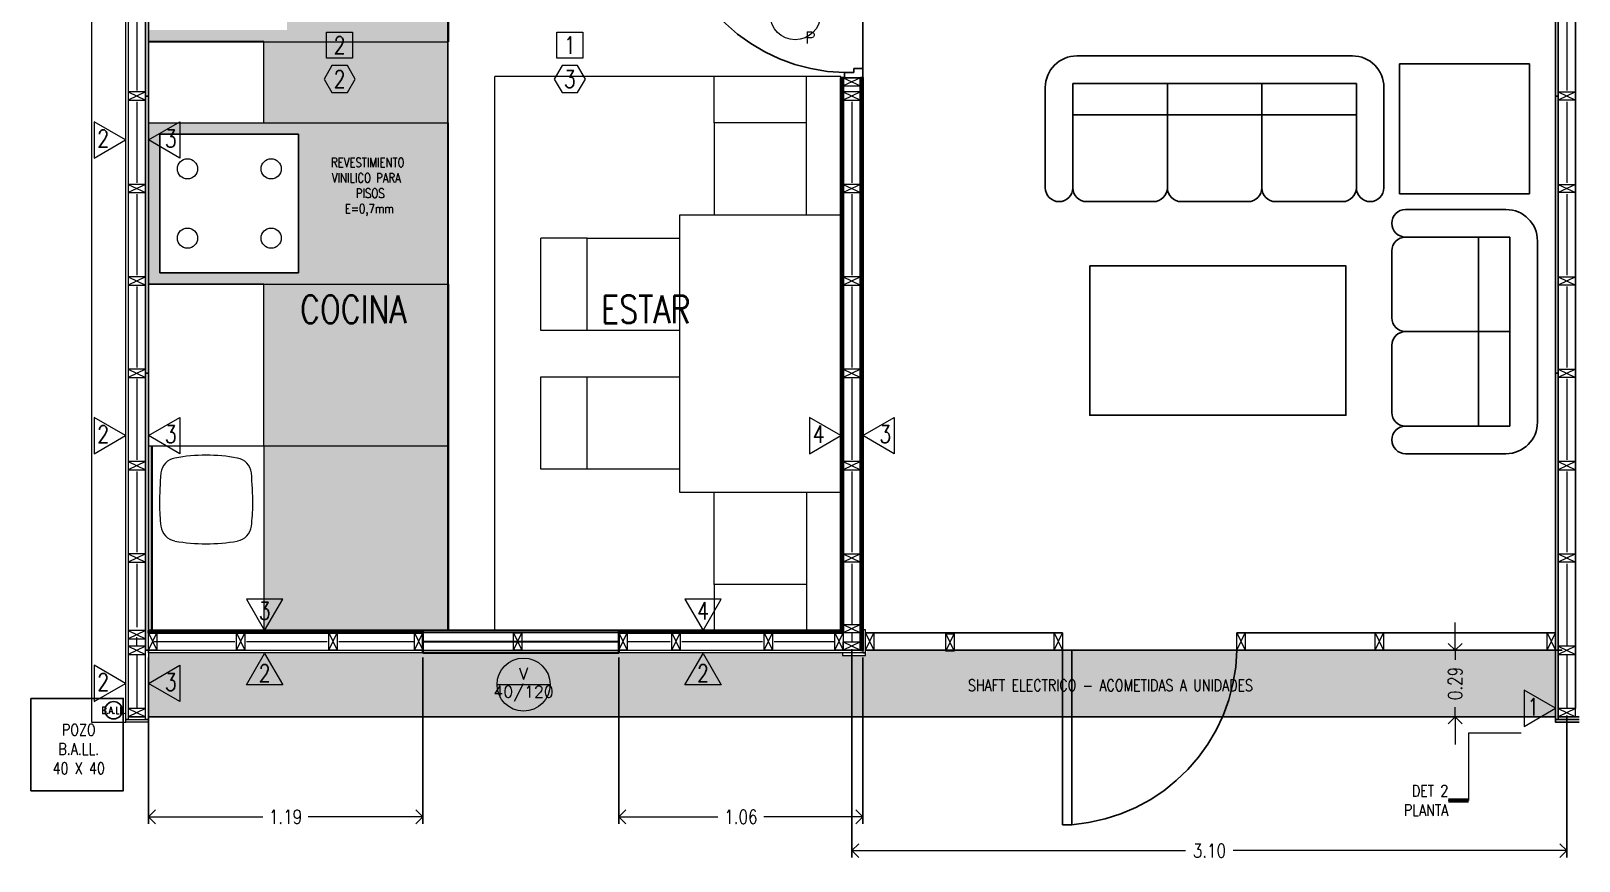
# Model space of a CAD drawing. Header units: inches. Extents: x 11 to 31.6, y 7.4 to 16.5.
# Drawn here: x 11 to 17.71, y 7.88 to 11.47 of the extents above; entities that cross this region are included whole.
import ezdxf
from ezdxf.enums import TextEntityAlignment as Align

# ---------------------------------------------------------------- set-up
doc = ezdxf.new("R2010")
doc.units = ezdxf.units.IN
doc.header["$MEASUREMENT"] = 0
doc.linetypes.add('CENTER', pattern=[2, 1.25, -0.25, 0.25, -0.25])
doc.layers.get('DEFPOINTS').update_dxf_attribs({"color": 210})
doc.layers.add('_AUX', color=210, linetype='Continuous', lineweight=18, plot=False)
for name, color, linetype, lineweight in [('A-ANNO-DIMS', 3, 'Continuous', 18), ('A-ANNO-SYMB', 3, 'Continuous', 18), ('A-ANNO-TEXT', 3, 'Continuous', 18), ('A-DETL-MBND', 3, 'Continuous', 18), ('A-DETL-MCUT', 4, 'Continuous', 25), ('A-DOOR-FULL', 4, 'Continuous', 25), ('A-DOOR-SYMB', 3, 'Continuous', 18), ('A-ELEV-IDEN', 3, 'Continuous', 18), ('A-ELEV-MBE1', 7, 'Continuous', 35), ('A-ELEV-MBE2', 4, 'Continuous', 25), ('A-FLOR-PATT', 8, 'Continuous', 18), ('A-FURN', 8, 'Continuous', 18), ('A-SECT-MCUT', 7, 'Continuous', 35), ('A-WALL-PATT', 8, 'Continuous', 18), ('A-WALL-STUD', 3, 'Continuous', 18)]:
    doc.layers.add(name, color=color, linetype=linetype, lineweight=lineweight)
doc.styles.add('E-ROMANS', font='romans.shx', dxfattribs={"width": 0.8})
doc.dimstyles.new('E-0050_ARW_12', dxfattribs={"dimscale": 0.001, "dimtxt": 60, "dimasz": 60, "dimexe": 30, "dimexo": 20, "dimgap": 30, "dimtad": 0, "dimzin": 0, "dimdsep": 46, "dimtxsty": 'E-ROMANS', "dimblk": 'OPEN90', "dimcen": 30, "dimclrd": 256, "dimclre": 256, "dimclrt": 256, "dimadec": 0, "dimazin": 0, "dimtfac": 1, "dimtmove": 1, "dimatfit": 3, "dimldrblk": 'OPEN90', "dimfxl": 1, "dimtfill": 1, "dimtolj": 1, "dimtzin": 0, "dimlwd": -1, "dimarcsym": 0})

# ---------------------------------------------------------------- blocks, each defined once
blk = doc.blocks.new('_Open90')
at = {"color": 0, "linetype": 'ByBlock', "lineweight": -2}
for p, q in [((0, 0), (-1, 0)), ((-0.5, 0.5), (0, 0)), ((0, 0), (-0.5, -0.5))]:
    blk.add_line(p, q, dxfattribs=at)
blk = doc.blocks.new('*D16')
at = {"layer": 'A-ANNO-DIMS', "transparency": 16777216}
for p, q in [((17.1713, 8.8503), (17.1713, 8.9103)), ((17.1713, 8.7903), (17.1713, 8.7483)), ((17.1713, 8.5023), (17.1713, 8.5443)), ((17.1713, 8.4423), (17.1713, 8.3823))]:
    blk.add_line(p, q, dxfattribs=at)
at = {"layer": 'A-ANNO-DIMS', "lineweight": -2, "transparency": 16777216}
for p, q in [((17.6351, 8.7903), (17.1413, 8.7903)), ((17.5976, 8.5023), (17.1413, 8.5023))]:
    blk.add_line(p, q, dxfattribs=at)
at = {"layer": 'DEFPOINTS', "color": 0, "transparency": 16777216}
for p in [(17.1713, 8.7903), (17.6551, 8.7903), (17.6176, 8.5023)]:
    blk.add_point(p, dxfattribs=at)
at = {"layer": 'A-ANNO-DIMS', "transparency": 16777216, "xscale": 0.06, "yscale": 0.06, "zscale": 0.06}
for p, rotation in [((17.1713, 8.7903), 270), ((17.1713, 8.5023), 90)]:
    blk.add_blockref('_Open90', p, dxfattribs=dict(at, rotation=rotation))
at = {"layer": 'A-ANNO-DIMS', "transparency": 16777216, "insert": (17.1713, 8.6463), "char_height": 0.06, "attachment_point": 5, "rotation": 90, "style": 'E-ROMANS', "bg_fill": 3, "box_fill_scale": 1.25, "bg_fill_color": 256, "bg_fill_true_color": 13158600, "bg_fill_transparency": 0}
blk.add_mtext('\\A1;0.29', dxfattribs=at)
blk = doc.blocks.new('*D17')
at = {"layer": 'A-ANNO-DIMS', "lineweight": -2, "transparency": 16777216}
for p, q in [((14.5581, 8.7953), (14.5581, 7.8925)), ((17.6551, 8.5073), (17.6551, 7.8925))]:
    blk.add_line(p, q, dxfattribs=at)
at = {"layer": 'A-ANNO-DIMS', "transparency": 16777216}
for p, q in [((14.6181, 7.9225), (16.0035, 7.9225)), ((17.5951, 7.9225), (16.2098, 7.9225))]:
    blk.add_line(p, q, dxfattribs=at)
at = {"layer": 'DEFPOINTS', "color": 0, "transparency": 16777216}
for p in [(14.5581, 8.8153), (17.6551, 8.5273), (17.6551, 7.9225)]:
    blk.add_point(p, dxfattribs=at)
at = {"layer": 'A-ANNO-DIMS', "transparency": 16777216, "xscale": 0.06, "yscale": 0.06, "zscale": 0.06, "rotation": 180}
blk.add_blockref('_Open90', (14.5581, 7.9225), dxfattribs=at)
at = {"layer": 'A-ANNO-DIMS', "transparency": 16777216, "xscale": 0.06, "yscale": 0.06, "zscale": 0.06}
blk.add_blockref('_Open90', (17.6551, 7.9225), dxfattribs=at)
at = {"layer": 'A-ANNO-DIMS', "transparency": 16777216, "insert": (16.1066, 7.9225), "char_height": 0.06, "attachment_point": 5, "style": 'E-ROMANS', "bg_fill": 3, "box_fill_scale": 1.25, "bg_fill_color": 256, "bg_fill_true_color": 13158600, "bg_fill_transparency": 0}
blk.add_mtext('\\A1;3.10', dxfattribs=at)
blk = doc.blocks.new('*D19')
at = {"layer": 'A-ANNO-DIMS', "lineweight": -2, "transparency": 16777216}
for p, q in [((11.5106, 8.7593), (11.5106, 8.0393)), ((12.6986, 8.7593), (12.6986, 8.0393))]:
    blk.add_line(p, q, dxfattribs=at)
at = {"layer": 'A-ANNO-DIMS', "transparency": 16777216}
for p, q in [((11.5706, 8.0693), (12.0061, 8.0693)), ((12.6386, 8.0693), (12.2032, 8.0693))]:
    blk.add_line(p, q, dxfattribs=at)
at = {"layer": 'DEFPOINTS', "color": 0, "transparency": 16777216}
for p in [(11.5106, 8.7793), (12.6986, 8.7793), (12.6986, 8.0693)]:
    blk.add_point(p, dxfattribs=at)
at = {"layer": 'A-ANNO-DIMS', "transparency": 16777216, "xscale": 0.06, "yscale": 0.06, "zscale": 0.06, "rotation": 180}
blk.add_blockref('_Open90', (11.5106, 8.0693), dxfattribs=at)
at = {"layer": 'A-ANNO-DIMS', "transparency": 16777216, "xscale": 0.06, "yscale": 0.06, "zscale": 0.06}
blk.add_blockref('_Open90', (12.6986, 8.0693), dxfattribs=at)
at = {"layer": 'A-ANNO-DIMS', "transparency": 16777216, "insert": (12.1046, 8.0693), "char_height": 0.06, "attachment_point": 5, "style": 'E-ROMANS', "bg_fill": 3, "box_fill_scale": 1.25, "bg_fill_color": 256, "bg_fill_true_color": 13158600, "bg_fill_transparency": 0}
blk.add_mtext('\\A1;1.19', dxfattribs=at)
blk = doc.blocks.new('*D18')
at = {"layer": 'A-ANNO-DIMS', "lineweight": -2, "transparency": 16777216}
for p, q in [((13.5486, 8.7593), (13.5486, 8.0393)), ((14.6056, 8.7593), (14.6056, 8.0393))]:
    blk.add_line(p, q, dxfattribs=at)
at = {"layer": 'A-ANNO-DIMS', "transparency": 16777216}
for p, q in [((13.6086, 8.0693), (13.9774, 8.0693)), ((14.5456, 8.0693), (14.1768, 8.0693))]:
    blk.add_line(p, q, dxfattribs=at)
at = {"layer": 'DEFPOINTS', "color": 0, "transparency": 16777216}
for p in [(13.5486, 8.7793), (14.6056, 8.7793), (14.6056, 8.0693)]:
    blk.add_point(p, dxfattribs=at)
at = {"layer": 'A-ANNO-DIMS', "transparency": 16777216, "xscale": 0.06, "yscale": 0.06, "zscale": 0.06, "rotation": 180}
blk.add_blockref('_Open90', (13.5486, 8.0693), dxfattribs=at)
at = {"layer": 'A-ANNO-DIMS', "transparency": 16777216, "xscale": 0.06, "yscale": 0.06, "zscale": 0.06}
blk.add_blockref('_Open90', (14.6056, 8.0693), dxfattribs=at)
at = {"layer": 'A-ANNO-DIMS', "transparency": 16777216, "insert": (14.0771, 8.0693), "char_height": 0.06, "attachment_point": 5, "style": 'E-ROMANS', "bg_fill": 3, "box_fill_scale": 1.25, "bg_fill_color": 256, "bg_fill_true_color": 13158600, "bg_fill_transparency": 0}
blk.add_mtext('\\A1;1.06', dxfattribs=at)
blk = doc.blocks.new('ytui')
for p, q in [((-240.4633, 148.8861), (-240.4633, 150.1861)), ((-240.4633, 150.1861), (-239.7633, 150.1861)), ((-239.7633, 148.8861), (-239.7633, 150.1861)), ((-239.7633, 148.8861), (-240.4633, 148.8861))]:
    blk.add_line(p, q)
blk = doc.blocks.new('UGUI')
for p, q in [((-243.4605, 127.8342), (-243.4605, 129.1342)), ((-242.7605, 129.1342), (-243.4605, 129.1342)), ((-242.7605, 127.8342), (-242.7605, 129.1342)), ((-242.7605, 127.8342), (-243.4605, 127.8342))]:
    blk.add_line(p, q)
blk = doc.blocks.new('IO')
for p, q in [((-242.3043, 128.3342), (-242.3043, 129.1342)), ((-241.5043, 129.1342), (-242.3043, 129.1342)), ((-241.5043, 128.3342), (-241.5043, 129.1342))]:
    blk.add_line(p, q)
blk = doc.blocks.new('A$C445C301C')
for p, q in [((-0.9564, 1.619), (0.7936, 1.619)), ((1.9186, 1.569), (1.0936, 1.569)), ((1.0936, 1.569), (1.0936, 0.744)), ((1.9186, 0.744), (1.9186, 1.569)), ((-1.1564, 1.419), (-1.1564, 0.7815)), ((-0.9814, 1.444), (0.8186, 1.444)), ((-0.9814, 1.444), (-0.9814, 0.7815)), ((-0.3814, 1.444), (-0.3814, 0.7815)), ((0.2186, 1.444), (0.2186, 0.7815)), ((0.8186, 1.444), (0.8186, 0.7815)), ((0.9936, 1.419), (0.9936, 0.7815)), ((-0.9814, 1.244), (0.8186, 1.244)), ((-0.8939, 0.694), (-0.4689, 0.694)), ((-0.2939, 0.694), (0.1311, 0.694)), ((0.3061, 0.694), (0.7311, 0.694)), ((1.0936, 0.744), (1.9186, 0.744)), ((1.7686, 0.644), (1.1311, 0.644)), ((1.7936, 0.469), (1.1311, 0.469)), ((1.5936, 0.469), (1.5936, -0.731)), ((1.7936, 0.469), (1.7936, -0.731)), ((1.9686, 0.444), (1.9686, -0.706)), ((1.0436, 0.3815), (1.0436, -0.0435)), ((1.7936, -0.131), (1.1311, -0.131)), ((1.0436, -0.2185), (1.0436, -0.6435)), ((1.7936, -0.731), (1.1311, -0.731)), ((1.7686, -0.906), (1.1311, -0.906))]:
    blk.add_line(p, q)
for centre, radius, start, end in [((-0.9564, 1.419), 0.2, 90, 180), ((0.7936, 1.419), 0.2, 0, 90), ((-1.0689, 0.7815), 0.0875, 180, 0), ((-0.8939, 0.7815), 0.0875, 180, 270), ((-0.4689, 0.7815), 0.0875, 270, 0), ((-0.2939, 0.7815), 0.0875, 180, 270), ((0.1311, 0.7815), 0.0875, 270, 0), ((0.3061, 0.7815), 0.0875, 180, 270), ((0.7311, 0.7815), 0.0875, 270, 0), ((0.9061, 0.7815), 0.0875, 180, 0), ((1.1311, 0.5565), 0.0875, 90, 270), ((1.7686, 0.444), 0.2, 0, 90), ((1.1311, 0.3815), 0.0875, 90, 180), ((1.1311, -0.0435), 0.0875, 180, 270), ((1.1311, -0.2185), 0.0875, 90, 180), ((1.1311, -0.6435), 0.0875, 180, 270), ((1.1311, -0.8185), 0.0875, 90, 270), ((1.7686, -0.706), 0.2, 270, 0)]:
    blk.add_arc(centre, radius, start, end)

msp = doc.modelspace()

# ---------------------------------------------------------------- hatches: boundary and pattern name
at = {"layer": 'A-FLOR-PATT'}
h = msp.add_hatch(dxfattribs=at)
h.set_pattern_fill('DOTS', color=256, scale=0.02, style=0)
h.set_pattern_definition([(0, (-446.0369, -14.47124), (0.015875, 0.03175), [0, -0.03175])])
h.paths.add_polyline_path([(12.8076, 12.6833), (11.5106, 12.6833), (11.5106, 12.1833), (12.1112, 12.1833), (12.1112, 12.1263), (11.5106, 12.1263), (11.5106, 9.6753), (12.0106, 9.6753), (12.0106, 8.8753), (12.8076, 8.8753)])
h.paths.add_polyline_path([(11.5606, 10.4253), (12.1606, 10.4253), (12.1606, 11.0253), (11.5606, 11.0253)], flags=16)
h.paths.add_polyline_path([(12.0101, 11.4263), (11.5106, 11.4263), (11.5106, 11.0753), (12.0101, 11.0753)], flags=16)
h.paths.add_polyline_path([(12.1106, 12.0763), (11.5106, 12.0763), (11.5106, 11.4763), (12.1106, 11.4763)], flags=16)
h.paths.add_polyline_path([(12.0106, 10.3753), (11.5106, 10.3753), (11.5106, 9.6753), (12.0106, 9.6753)], flags=16)

# ---------------------------------------------------------------- linework, layer by layer
msp.add_line((14.6175, 8.8662), (15.47, 8.8661))
at = {"color": 253}
msp.add_lwpolyline([(15.5881, 10.4551), (16.6981, 10.4551), (16.6981, 9.8085), (15.5881, 9.8085)], close=True, dxfattribs=at)
at = {"layer": '_AUX'}
for points in [[(12.8076, 12.6833), (11.5106, 12.6833), (11.5106, 12.1833), (12.1112, 12.1833), (12.1112, 12.1263), (11.5106, 12.1263), (11.5106, 9.6753), (12.0106, 9.6753), (12.0106, 8.8753), (12.8076, 8.8753)], [(12.0101, 11.4263), (11.5106, 11.4263), (11.5106, 11.0753), (12.0101, 11.0753)], [(11.5606, 10.4253), (12.1606, 10.4253), (12.1606, 11.0253), (11.5606, 11.0253)], [(12.0106, 10.3753), (11.5106, 10.3753), (11.5106, 9.6753), (12.0106, 9.6753)]]:
    msp.add_lwpolyline(points, close=True, dxfattribs=at)
at = {"layer": 'A-ANNO-SYMB'}
for p, q in [((14.5106, 11.2753), (13.0106, 11.2753)), ((13.0106, 8.8753), (13.0106, 11.2753)), ((13.9606, 11.0753), (13.9606, 11.2753)), ((14.3606, 11.2753), (13.9606, 11.2753)), ((14.3606, 11.0753), (14.3606, 11.2753)), ((14.5106, 8.8753), (14.5106, 11.2753)), ((13.2106, 10.1753), (13.2106, 10.5753)), ((13.4106, 10.5753), (13.2106, 10.5753)), ((12.0106, 10.3753), (12.8106, 10.3753)), ((12.8106, 10.3753), (12.8106, 9.6753)), ((13.4106, 10.1753), (13.2106, 10.1753)), ((13.2106, 9.5753), (13.2106, 9.9753)), ((13.2106, 9.9753), (13.4106, 9.9753)), ((12.0106, 9.6753), (12.8106, 9.6753)), ((13.4106, 9.5753), (13.2106, 9.5753)), ((13.9606, 9.0753), (13.9606, 8.8753)), ((14.3606, 9.0753), (14.3606, 8.8753)), ((14.5106, 8.8753), (13.0106, 8.8753)), ((14.3606, 8.8753), (13.9606, 8.8753))]:
    msp.add_line(p, q, dxfattribs=at)
at = {"layer": 'A-ANNO-TEXT'}
for points in [[(12.2825, 11.4671), (12.395, 11.4671), (12.395, 11.3546), (12.2825, 11.3546)], [(13.2798, 11.4671), (13.3923, 11.4671), (13.3923, 11.3546), (13.2798, 11.3546)], [(12.3724, 11.2059), (12.4061, 11.2642), (12.3724, 11.3225), (12.3051, 11.3225), (12.2714, 11.2642), (12.3051, 11.2059)], [(13.3697, 11.2059), (13.4034, 11.2642), (13.3697, 11.3225), (13.3024, 11.3225), (13.2687, 11.2642), (13.3024, 11.2059)], [(11.4116, 11.0006), (11.2758, 11.079), (11.2758, 10.9221)], [(11.5106, 11.0006), (11.6465, 11.079), (11.6465, 10.9221)], [(11.4116, 9.7201), (11.2758, 9.7985), (11.2758, 9.6416)], [(11.5106, 9.7201), (11.6465, 9.7985), (11.6465, 9.6416)], [(14.5106, 9.7201), (14.3748, 9.7985), (14.3748, 9.6416)], [(14.6056, 9.7201), (14.7415, 9.7985), (14.7415, 9.6416)], [(12.014, 8.8753), (12.0925, 9.0112), (11.9356, 9.0112)], [(13.913, 8.8753), (13.9914, 9.0112), (13.8345, 9.0112)], [(11.4116, 8.647), (11.2758, 8.7254), (11.2758, 8.5685)]]:
    msp.add_lwpolyline(points, close=True, dxfattribs=at)
at = {"layer": 'A-DETL-MBND'}
msp.add_line((11.4126, 8.4793), (11.4126, 8.4903), dxfattribs=at)
for points in [[(11.4236, 12.4153), (11.4236, 8.4903), (11.4126, 8.4903), (11.4126, 12.3903)], [(11.4126, 8.4903), (11.5106, 8.4903), (11.5106, 8.4793), (11.4126, 8.4793)], [(11.4236, 8.4903), (11.4986, 8.4903), (11.4986, 8.5023), (11.4236, 8.5023)]]:
    msp.add_lwpolyline(points, dxfattribs=at)
for points in [[(14.6166, 8.8793), (14.6056, 8.8793), (14.6056, 8.7793), (14.6166, 8.7793)], [(11.4986, 8.4903), (11.4986, 8.7903), (11.5106, 8.7903), (11.5106, 8.4903)], [(12.6986, 8.7903), (12.6986, 8.7793), (11.5106, 8.7793), (11.5106, 8.7903)], [(14.6056, 8.7903), (14.6056, 8.7793), (13.5486, 8.7793), (13.5486, 8.7903)], [(14.6166, 8.7683), (14.6166, 8.7793), (14.5166, 8.7793), (14.5166, 8.7683)]]:
    msp.add_lwpolyline(points, close=True, dxfattribs=at)
at = {"layer": 'A-DETL-MCUT'}
for points in [[(11.5106, 11.5403), (11.5106, 11.1903), (11.4986, 11.1903), (11.4986, 12.4153)], [(11.5106, 8.7903), (11.5106, 8.7903), (11.4986, 8.7903), (11.4986, 9.9903), (11.5106, 9.9903), (11.5106, 8.8653)]]:
    msp.add_lwpolyline(points, dxfattribs=at)
for points in [[(17.6176, 11.1903), (17.6176, 12.3903), (17.6056, 12.3903), (17.6056, 11.1903)], [(11.4986, 9.9903), (11.4986, 11.1903), (11.5106, 11.1903), (11.5106, 9.9903)], [(17.6176, 9.9903), (17.6176, 11.1903), (17.6056, 11.1903), (17.6056, 9.9903)]]:
    msp.add_lwpolyline(points, close=True, dxfattribs=at)
at = {"layer": 'A-DOOR-FULL', "linetype": 'CENTER'}
msp.add_lwpolyline([(14.5256, 11.2925), (14.5256, 11.2703), (14.6056, 11.2703), (14.6056, 11.3103), (14.5656, 11.3103), (14.5656, 11.2925), (14.5256, 11.2925)], dxfattribs=at)
msp.add_arc((14.5431, 12.0676), 0.7753, 184.40465, 268.71036, dxfattribs=at)
at = {"layer": 'A-DOOR-SYMB'}
msp.add_lwpolyline([(13.0206, 8.6417), (13.2506, 8.6417)], dxfattribs=at)
for centre, radius in [((14.3124, 11.5433), 0.1088), ((13.1356, 8.6417), 0.115)]:
    msp.add_circle(centre, radius, dxfattribs=at)
at = {"layer": 'A-ELEV-IDEN'}
for points in [[(11.4126, 16.0013), (11.2646, 16.0013), (11.2646, 8.4793), (11.4126, 8.4793)], [(12.8076, 12.6833), (12.8076, 8.8753)]]:
    msp.add_lwpolyline(points, dxfattribs=at)
at = {"layer": 'A-ELEV-MBE1'}
for p, q in [((12.6986, 8.8753), (13.5486, 8.8753)), ((12.6986, 8.8753), (12.7236, 8.8753)), ((12.6986, 8.7793), (12.6986, 8.8753)), ((13.5236, 8.8753), (13.5486, 8.8753)), ((13.5486, 8.8753), (13.5486, 8.7793)), ((12.6986, 8.7793), (13.5486, 8.7793)), ((12.7236, 8.7793), (12.6986, 8.7793)), ((13.5486, 8.7793), (13.5236, 8.7793))]:
    msp.add_line(p, q, dxfattribs=at)
at = {"layer": 'A-ELEV-MBE1', "linetype": 'Continuous'}
msp.add_line((12.6986, 8.8278), (13.5486, 8.8276), dxfattribs=at)
at = {"layer": 'A-ELEV-MBE2'}
for p, q in [((17.6926, 8.5383), (17.6926, 15.9423)), ((14.6056, 11.3103), (14.6056, 12.0303))]:
    msp.add_line(p, q, dxfattribs=at)
at = {"layer": 'A-ELEV-MBE2', "ltscale": 0.05}
msp.add_lwpolyline([(11.0018, 8.582), (11.4018, 8.582), (11.4018, 8.182), (11.0018, 8.182)], close=True, dxfattribs=at)
msp.add_circle((11.3599, 8.5305), 0.0375, dxfattribs=at)
at = {"layer": 'A-FURN'}
for p, q in [((14.3606, 10.6753), (14.3606, 11.0753)), ((14.5106, 10.6753), (13.8106, 10.6753)), ((13.8106, 10.6753), (13.8106, 9.4753)), ((14.5106, 9.4753), (14.5106, 10.6753)), ((13.8106, 10.1753), (13.4106, 10.1753)), ((13.4106, 9.5753), (13.4106, 9.9753)), ((13.4106, 9.9753), (13.8106, 9.9753)), ((11.5106, 9.6753), (12.0106, 9.6753)), ((11.5106, 8.8753), (11.5106, 9.6753)), ((12.0106, 9.6753), (12.0106, 8.8753)), ((13.8106, 9.5753), (13.4106, 9.5753)), ((13.8106, 9.4753), (14.5106, 9.4753)), ((14.3606, 9.4753), (14.3606, 9.0753)), ((12.0106, 8.8753), (11.5106, 8.8753))]:
    msp.add_line(p, q, dxfattribs=at)
for points in [[(11.5106, 11.4263), (11.5106, 11.0753), (12.0101, 11.0753), (12.0101, 11.4263)], [(12.1606, 11.0253), (12.1606, 10.4253), (11.5606, 10.4253), (11.5606, 11.0253)], [(11.5106, 9.6753), (12.0106, 9.6753), (12.0106, 10.3753), (11.5106, 10.3753)]]:
    msp.add_lwpolyline(points, close=True, dxfattribs=at)
for points in [[(14.3606, 11.0753), (13.9606, 11.0753), (13.9606, 10.6753)], [(13.4106, 10.1753), (13.4106, 10.5753), (13.8106, 10.5753)], [(14.3606, 9.0753), (13.9606, 9.0753), (13.9606, 9.4753)]]:
    msp.add_lwpolyline(points, dxfattribs=at)
for centre in [(11.6797, 10.8753), (12.0424, 10.8753), (11.6797, 10.5753), (12.0424, 10.5753)]:
    msp.add_circle(centre, 0.0438, dxfattribs=at)
for centre, radius, start, end in [((11.639, 9.5493), 0.075, 100.38124, 172.77), ((11.639, 9.5493), 0.075, 100.38124, 172.77), ((11.7606, 8.8853), 0.75, 90, 100.38124), ((11.7606, 8.8853), 0.75, 90, 100.38124), ((11.7606, 8.8853), 0.75, 79.61876, 90), ((11.7606, 8.8853), 0.75, 79.61876, 90), ((11.8823, 9.5493), 0.075, 7.23, 79.61876), ((11.8823, 9.5493), 0.075, 7.23, 79.61876), ((13.1205, 9.4223), 1.5619, 174.99166, 180.0013), ((13.1205, 9.4223), 1.5619, 174.99166, 180.0013), ((10.4007, 9.4223), 1.5619, 359.9987, 5.00834), ((10.4007, 9.4223), 1.5619, 359.9987, 5.00834), ((12.3086, 9.4223), 0.75, 180, 187.23), ((12.3086, 9.4223), 0.75, 180, 187.23), ((11.2126, 9.4223), 0.75, 352.77, 0), ((11.2126, 9.4223), 0.75, 352.77, 0), ((11.639, 9.3374), 0.075, 187.23, 259.61876), ((11.639, 9.3374), 0.075, 187.23, 259.61876), ((11.8823, 9.3374), 0.075, 280.38124, 352.77), ((11.8823, 9.3374), 0.075, 280.38124, 352.77), ((11.7606, 10.0013), 0.75, 259.61876, 270), ((11.7606, 10.0013), 0.75, 259.61876, 270), ((11.7606, 10.0013), 0.75, 270, 280.38124), ((11.7606, 10.0013), 0.75, 270, 280.38124)]:
    msp.add_arc(centre, radius, start, end, dxfattribs=at)
at = {"layer": 'A-SECT-MCUT'}
msp.add_line((11.5256, 8.8753), (11.5256, 9.6753), dxfattribs=at)
for points in [[(14.5106, 11.1903), (14.5206, 11.1903), (14.5206, 11.2703), (14.5106, 11.2703)], [(14.6056, 11.1903), (14.5956, 11.1903), (14.5956, 11.2703), (14.6056, 11.2703)], [(14.5206, 11.1903), (14.5206, 9.9903), (14.5106, 9.9903), (14.5106, 11.1903)], [(14.6056, 11.1903), (14.6056, 9.9903), (14.5956, 9.9903), (14.5956, 11.1903)], [(14.5206, 9.9903), (14.5206, 8.8753), (14.5106, 8.8753), (14.5106, 9.9903)], [(14.6056, 9.9903), (14.6056, 8.7903), (14.5956, 8.7903), (14.5956, 9.9903)], [(11.5106, 8.8753), (12.6986, 8.8753), (12.6986, 8.8653), (11.5106, 8.8653)], [(13.5486, 8.8753), (14.5206, 8.8753), (14.5206, 8.8653), (13.5486, 8.8653)]]:
    msp.add_lwpolyline(points, close=True, dxfattribs=at)
at = {"layer": 'A-WALL-PATT', "ltscale": 0.1}
for p, q in [((11.4611, 11.5653), (11.4611, 11.2153)), ((17.6551, 11.5653), (17.6551, 11.2153)), ((11.4611, 11.1653), (11.4611, 10.8153)), ((14.5581, 11.1653), (14.5581, 10.8153)), ((17.6551, 11.1653), (17.6551, 10.8153)), ((11.4611, 10.7653), (11.4611, 10.4153)), ((14.5581, 10.7653), (14.5581, 10.4153)), ((17.6551, 10.7653), (17.6551, 10.4153)), ((11.4611, 10.3653), (11.4611, 10.0153)), ((14.5581, 10.3653), (14.5581, 10.0153)), ((17.6551, 10.3653), (17.6551, 10.0153)), ((11.4611, 9.9653), (11.4611, 9.6153)), ((14.5581, 9.9653), (14.5581, 9.6153)), ((17.6551, 9.9653), (17.6551, 9.6153)), ((11.4611, 9.5653), (11.4611, 9.2153)), ((14.5581, 9.5653), (14.5581, 9.2153)), ((17.6551, 9.5653), (17.6551, 9.2153)), ((11.4611, 9.1653), (11.4611, 8.8903)), ((14.5581, 9.1653), (14.5581, 8.9013)), ((11.4611, 8.8083), (11.4611, 8.8473)), ((11.5346, 8.8278), (11.8856, 8.8278)), ((11.9356, 8.8278), (12.2856, 8.8278)), ((12.3356, 8.8278), (12.6626, 8.8278)), ((13.5846, 8.8278), (13.7706, 8.8278)), ((13.8206, 8.8278), (14.1706, 8.8278)), ((14.2206, 8.8278), (14.4846, 8.8278)), ((11.4611, 8.7723), (11.4611, 8.5383))]:
    msp.add_line(p, q, dxfattribs=at)
at = {"layer": 'A-WALL-STUD'}
for p, q in [((14.5956, 11.2703), (14.5206, 11.2343)), ((14.5206, 11.2703), (14.5956, 11.2343)), ((11.4986, 11.2083), (11.4236, 11.1723)), ((11.4236, 11.2083), (11.4986, 11.1723)), ((14.5956, 11.2083), (14.5206, 11.1723)), ((14.5206, 11.2083), (14.5956, 11.1723)), ((17.6176, 11.2083), (17.6926, 11.1723)), ((17.6926, 11.2083), (17.6176, 11.1723)), ((11.4986, 10.8083), (11.4236, 10.7723)), ((11.4236, 10.8083), (11.4986, 10.7723)), ((14.5956, 10.8083), (14.5206, 10.7723)), ((14.5206, 10.8083), (14.5956, 10.7723)), ((17.6176, 10.8083), (17.6926, 10.7723)), ((17.6926, 10.8083), (17.6176, 10.7723)), ((11.4986, 10.4083), (11.4236, 10.3723)), ((11.4236, 10.4083), (11.4986, 10.3723)), ((14.5956, 10.4083), (14.5206, 10.3723)), ((14.5206, 10.4083), (14.5956, 10.3723)), ((17.6176, 10.4083), (17.6926, 10.3723)), ((17.6926, 10.4083), (17.6176, 10.3723)), ((11.4986, 10.0083), (11.4236, 9.9723)), ((11.4236, 10.0083), (11.4986, 9.9723)), ((14.5956, 10.0083), (14.5206, 9.9723)), ((14.5206, 10.0083), (14.5956, 9.9723)), ((17.6176, 10.0083), (17.6926, 9.9723)), ((17.6926, 10.0083), (17.6176, 9.9723)), ((11.4986, 9.6083), (11.4236, 9.5723)), ((11.4236, 9.6083), (11.4986, 9.5723)), ((14.5956, 9.6083), (14.5206, 9.5723)), ((14.5206, 9.6083), (14.5956, 9.5723)), ((17.6926, 9.6083), (17.6176, 9.5723)), ((17.6176, 9.6083), (17.6926, 9.5723)), ((11.4986, 9.2083), (11.4236, 9.1723)), ((11.4236, 9.2083), (11.4986, 9.1723)), ((14.5206, 9.2083), (14.5956, 9.1723)), ((14.5956, 9.2083), (14.5206, 9.1723)), ((17.6176, 9.2083), (17.6926, 9.1723)), ((17.6926, 9.2083), (17.6176, 9.1723)), ((11.4986, 8.8753), (11.4236, 8.8393)), ((11.4236, 8.8753), (11.4986, 8.8393)), ((13.5486, 8.8653), (12.6986, 8.8653)), ((13.092, 8.7903), (13.128, 8.8653)), ((13.092, 8.8653), (13.128, 8.7903)), ((14.5206, 8.9013), (14.5956, 8.8653)), ((14.5956, 8.9013), (14.5206, 8.8653))]:
    msp.add_line(p, q, dxfattribs=at)
for points in [[(14.5956, 11.2703), (14.5206, 11.2703), (14.5206, 11.2343), (14.5956, 11.2343)], [(11.4986, 11.2083), (11.4236, 11.2083), (11.4236, 11.1723), (11.4986, 11.1723)], [(14.5956, 11.2083), (14.5206, 11.2083), (14.5206, 11.1723), (14.5956, 11.1723)], [(17.6176, 11.2083), (17.6926, 11.2083), (17.6926, 11.1723), (17.6176, 11.1723)], [(11.4986, 10.8083), (11.4236, 10.8083), (11.4236, 10.7723), (11.4986, 10.7723)], [(14.5956, 10.8083), (14.5206, 10.8083), (14.5206, 10.7723), (14.5956, 10.7723)], [(17.6176, 10.8083), (17.6926, 10.8083), (17.6926, 10.7723), (17.6176, 10.7723)], [(11.4986, 10.4083), (11.4236, 10.4083), (11.4236, 10.3723), (11.4986, 10.3723)], [(14.5956, 10.4083), (14.5206, 10.4083), (14.5206, 10.3723), (14.5956, 10.3723)], [(17.6176, 10.4083), (17.6926, 10.4083), (17.6926, 10.3723), (17.6176, 10.3723)], [(11.4986, 10.0083), (11.4236, 10.0083), (11.4236, 9.9723), (11.4986, 9.9723)], [(14.5956, 10.0083), (14.5206, 10.0083), (14.5206, 9.9723), (14.5956, 9.9723)], [(17.6176, 10.0083), (17.6926, 10.0083), (17.6926, 9.9723), (17.6176, 9.9723)], [(11.4986, 9.6083), (11.4236, 9.6083), (11.4236, 9.5723), (11.4986, 9.5723)], [(14.5956, 9.6083), (14.5206, 9.6083), (14.5206, 9.5723), (14.5956, 9.5723)], [(17.6926, 9.6083), (17.6176, 9.6083), (17.6176, 9.5723), (17.6926, 9.5723)], [(11.4986, 9.2083), (11.4236, 9.2083), (11.4236, 9.1723), (11.4986, 9.1723)], [(14.5206, 9.2083), (14.5956, 9.2083), (14.5956, 9.1723), (14.5206, 9.1723)], [(17.6176, 9.2083), (17.6926, 9.2083), (17.6926, 9.1723), (17.6176, 9.1723)], [(11.4986, 8.8753), (11.4236, 8.8753), (11.4236, 8.8393), (11.4986, 8.8393)], [(13.092, 8.7903), (13.092, 8.8653), (13.128, 8.8653), (13.128, 8.7903)], [(14.5206, 8.9013), (14.5956, 8.9013), (14.5956, 8.8653), (14.5206, 8.8653)]]:
    msp.add_lwpolyline(points, close=True, dxfattribs=at)

# ---------------------------------------------------------------- block references
at = {"color": 253, "xscale": 0.6822928508060144, "yscale": 0.6822928508060144, "zscale": 0.6822928508060144}
msp.add_blockref('A$C445C301C', (16.1845, 10.2599), dxfattribs=at)
at = {"layer": 'A-ANNO-SYMB', "xscale": -1, "rotation": 270}
for name, p in [('UGUI', (-116.3236, 254.8867)), ('ytui', (-137.3755, 250.8386)), ('IO', (-116.3236, 251.1796))]:
    msp.add_blockref(name, p, dxfattribs=at)

# ---------------------------------------------------------------- texts
at = {"layer": 'A-ANNO-TEXT', "char_height": 0.075, "attachment_point": 5, "style": 'E-ROMANS'}
for s, insert, rotation in [('\\pi-0.45,l0.45,t0.45;2', (12.3387, 11.4108), 0.00048), ('\\pi-0.45,l0.45,t0.45;1', (13.336, 11.4108), 0.00048), ('\\pi-0.45,l0.45,t0.45;2', (12.3387, 11.2642), 0.00048), ('\\pi-0.45,l0.45,t0.45;3', (13.336, 11.2642), 0.00048), ('\\pi-0.45,l0.45,t0.45;2', (11.3147, 11.0062), 0.00048), ('\\pi-0.45,l0.45,t0.45;3', (11.6075, 11.0062), 359.99952), ('\\pi-0.45,l0.45,t0.45;2', (11.3147, 9.7257), 0.00048), ('\\pi-0.45,l0.45,t0.45;3', (11.6075, 9.7257), 359.99952), ('\\pi-0.45,l0.45,t0.45;4', (14.4137, 9.7257), 0.00048), ('\\pi-0.45,l0.45,t0.45;3', (14.7025, 9.7257), 359.99952), ('\\pi-0.45,l0.45,t0.45;3', (12.014, 8.9611), 0.00048), ('\\pi-0.45,l0.45,t0.45;4', (13.913, 8.9611), 0.00048), ('\\pi-0.45,l0.45,t0.45;2', (11.3147, 8.6526), 0.00048)]:
    msp.add_mtext(s, dxfattribs=dict(at, insert=insert, rotation=rotation))
at = {"layer": 'A-ANNO-TEXT', "style": 'E-ROMANS'}
for s, insert, char_height, attachment_point in [('\\pi-0.17143;REVESTIMIENTO\\P\\pi-0.16838;VINILICO PARA \\P\\pi-0.064;PISOS\\P\\pi-0.112;E=0,7mm', (12.4732, 10.6708), 0.04, 7), ('\\pi-0.36,l0.36,t0.36;COCINA', (12.3975, 10.2674), 0.12, 5), ('\\pi-0.36,l0.36,t0.36;ESTAR', (13.665, 10.2674), 0.12, 5), ('\\pi-0.09,l0.09,t0.09;B.A.LL.', (11.3599, 8.5305), 0.03, 5), ('\\pi-0.15,l0.15,t0.15;POZO\\PB.A.LL.\\P40 X 40', (11.2089, 8.3626), 0.05, 5)]:
    msp.add_mtext(s, dxfattribs=dict(at, insert=insert, char_height=char_height, attachment_point=attachment_point))
for tag, text, p in [('P', 'P', (14.3781, 11.4039)), ('V', 'V', (13.1356, 8.6492))]:
    msp.add_attdef(tag, text=text, height=0.05, dxfattribs=at).set_placement(p, align=Align.BOTTOM_CENTER)
msp.add_attdef('40/120', text='xx/xxx', height=0.05, dxfattribs=at).set_placement((13.1356, 8.6358), align=Align.TOP_CENTER)

# ---------------------------------------------------------------- dimensions: what is measured, and where the dimension line sits
at = {"layer": 'A-ANNO-DIMS'}
dim = msp.add_linear_dim(base=(17.1713, 8.7903), p1=(17.6176, 8.5023), p2=(17.6551, 8.7903), angle=90, dimstyle='E-0050_ARW_12', dxfattribs=at)
dim.commit()
dim.dimension.update_dxf_attribs({"geometry": '*D16', "text_midpoint": (17.1713, 8.6463)})

# ---------------------------------------------------------------- next in the draw order: hatches: boundary and pattern name
at = {"layer": 'A-FLOR-PATT'}
h = msp.add_hatch(dxfattribs=at)
h.set_pattern_fill('BRASS', color=256, scale=0.01, angle=45, style=0)
h.set_pattern_definition([(45, (-446.0369, -14.47124), (-0.044901281, 0.044901281), []), (45, (-446.05935, -14.44879), (-0.044901281, 0.044901281), [0.03175, -0.015875])])
h.paths.add_polyline_path([(17.6056, 8.7903), (14.6261, 8.7903), (14.6166, 8.7683), (14.5166, 8.7683), (14.5166, 8.7793), (13.5486, 8.7793), (13.5236, 8.7793), (12.6986, 8.7793), (11.5106, 8.7793), (11.5106, 8.5023), (17.6056, 8.5023)])

# ---------------------------------------------------------------- next in the draw order: linework, layer by layer
msp.add_line((16.2255, 8.8661), (17.6056, 8.8661))
at = {"layer": 'A-DETL-MCUT'}
for points in [[(17.6056, 8.7903), (17.6056, 9.9903), (17.6176, 9.9903), (17.6176, 8.7903)], [(17.6056, 8.4903), (17.6056, 8.7903), (17.6176, 8.7903), (17.6176, 8.4903)]]:
    msp.add_lwpolyline(points, close=True, dxfattribs=at)
for points in [[(17.7076, 8.4903), (17.6056, 8.4903), (17.6056, 8.4793), (17.7076, 8.4793)], [(17.7076, 8.4903), (17.6176, 8.4903), (17.6176, 8.5023), (17.7076, 8.5023)]]:
    msp.add_lwpolyline(points, dxfattribs=at)

# ---------------------------------------------------------------- next in the draw order: dimensions: what is measured, and where the dimension line sits
at = {"layer": 'A-ANNO-DIMS'}
for base, p1, p2, picture, middle in [((17.6551, 7.9225), (14.5581, 8.8153), (17.6551, 8.5273), '*D17', (16.1066, 7.9225)), ((12.6986, 8.0693), (11.5106, 8.7793), (12.6986, 8.7793), '*D19', (12.1046, 8.0693))]:
    dim = msp.add_linear_dim(base=base, p1=p1, p2=p2, dimstyle='E-0050_ARW_12', dxfattribs=at)
    dim.commit()
    dim.dimension.update_dxf_attribs({"geometry": picture, "text_midpoint": middle})

# ---------------------------------------------------------------- next in the draw order: linework, layer by layer
at = {"layer": 'A-ANNO-SYMB'}
msp.add_lwpolyline([(17.4576, 8.4316), (17.2295, 8.4316), (17.2295, 8.1397), (17.1413, 8.1397)], dxfattribs=at)
at = {"layer": 'A-ANNO-SYMB', "const_width": 0.02}
msp.add_lwpolyline([(17.1413, 8.1397), (17.2295, 8.1397)], dxfattribs=at)
at = {"layer": 'A-ANNO-TEXT'}
for points in [[(11.5106, 8.647), (11.6465, 8.7254), (11.6465, 8.5685)], [(12.014, 8.7763), (12.0925, 8.6404), (11.9356, 8.6404)], [(17.6056, 8.5393), (17.4698, 8.6178), (17.4698, 8.4609)]]:
    msp.add_lwpolyline(points, close=True, dxfattribs=at)
at = {"layer": 'A-DOOR-FULL', "linetype": 'CENTER'}
msp.add_lwpolyline([(15.51, 8.0347), (15.51, 8.7903), (15.47, 8.7903), (15.47, 8.0347), (15.51, 8.0347)], dxfattribs=at)
msp.add_arc((15.4504, 8.8077), 0.7753, 274.40465, 358.71036, dxfattribs=at)
at = {"layer": 'A-WALL-PATT', "ltscale": 0.1}
for p, q in [((17.6551, 9.1653), (17.6551, 8.8083)), ((14.5581, 8.8653), (14.5581, 8.8263)), ((17.6551, 8.7723), (17.6551, 8.5383))]:
    msp.add_line(p, q, dxfattribs=at)
at = {"layer": 'A-WALL-STUD'}
for p, q in [((11.5106, 8.7903), (11.5466, 8.8653)), ((11.5106, 8.8653), (11.5466, 8.7903)), ((11.8926, 8.7903), (11.9286, 8.8653)), ((11.8926, 8.8653), (11.9286, 8.7903)), ((12.2926, 8.7903), (12.3286, 8.8653)), ((12.2926, 8.8653), (12.3286, 8.7903)), ((12.6626, 8.7903), (12.6986, 8.8653)), ((12.6626, 8.8653), (12.6986, 8.7903)), ((14.9651, 8.7868), (15.0011, 8.8618)), ((14.9651, 8.8618), (15.0011, 8.7868)), ((15.434, 8.7911), (15.47, 8.8661)), ((15.434, 8.8661), (15.47, 8.7911)), ((16.2255, 8.7911), (16.2615, 8.8661)), ((16.2255, 8.8661), (16.2615, 8.7911)), ((16.2255, 8.7911), (16.2615, 8.8661)), ((16.2255, 8.8661), (16.2615, 8.7911)), ((16.2255, 8.7911), (16.2615, 8.8661)), ((16.2255, 8.8661), (16.2615, 8.7911)), ((16.2255, 8.7911), (16.2615, 8.8661)), ((16.2255, 8.8661), (16.2615, 8.7911)), ((16.8248, 8.7903), (16.8608, 8.8653)), ((16.8248, 8.8653), (16.8608, 8.7903)), ((17.5696, 8.7903), (17.6056, 8.8653)), ((17.5696, 8.8653), (17.6056, 8.7903)), ((11.4986, 8.8083), (11.4236, 8.7723)), ((11.4236, 8.8083), (11.4986, 8.7723)), ((17.6926, 8.8083), (17.6176, 8.7723)), ((17.6176, 8.8083), (17.6926, 8.7723)), ((11.4986, 8.5383), (11.4236, 8.5023)), ((11.4236, 8.5383), (11.4986, 8.5023)), ((17.6926, 8.5383), (17.6176, 8.5023)), ((17.6176, 8.5383), (17.6926, 8.5023))]:
    msp.add_line(p, q, dxfattribs=at)
for points in [[(11.5106, 8.7903), (11.5106, 8.8653), (11.5466, 8.8653), (11.5466, 8.7903)], [(11.8926, 8.7903), (11.8926, 8.8653), (11.9286, 8.8653), (11.9286, 8.7903)], [(12.2926, 8.7903), (12.2926, 8.8653), (12.3286, 8.8653), (12.3286, 8.7903)], [(12.6626, 8.7903), (12.6626, 8.8653), (12.6986, 8.8653), (12.6986, 8.7903)], [(14.9651, 8.7868), (14.9651, 8.8618), (15.0011, 8.8618), (15.0011, 8.7868)], [(15.434, 8.7911), (15.434, 8.8661), (15.47, 8.8661), (15.47, 8.7911)], [(16.2255, 8.7911), (16.2255, 8.8661), (16.2615, 8.8661), (16.2615, 8.7911)], [(16.2255, 8.7911), (16.2255, 8.8661), (16.2615, 8.8661), (16.2615, 8.7911)], [(16.2255, 8.7911), (16.2255, 8.8661), (16.2615, 8.8661), (16.2615, 8.7911)], [(16.2255, 8.7911), (16.2255, 8.8661), (16.2615, 8.8661), (16.2615, 8.7911)], [(16.8248, 8.7903), (16.8248, 8.8653), (16.8608, 8.8653), (16.8608, 8.7903)], [(17.5696, 8.7903), (17.5696, 8.8653), (17.6056, 8.8653), (17.6056, 8.7903)], [(11.4986, 8.8083), (11.4236, 8.8083), (11.4236, 8.7723), (11.4986, 8.7723)], [(17.6926, 8.8083), (17.6176, 8.8083), (17.6176, 8.7723), (17.6926, 8.7723)], [(11.4986, 8.5383), (11.4236, 8.5383), (11.4236, 8.5023), (11.4986, 8.5023)], [(17.6926, 8.5383), (17.6176, 8.5383), (17.6176, 8.5023), (17.6926, 8.5023)]]:
    msp.add_lwpolyline(points, close=True, dxfattribs=at)

# ---------------------------------------------------------------- next in the draw order: texts
at = {"layer": 'A-ANNO-TEXT', "char_height": 0.075, "attachment_point": 5, "style": 'E-ROMANS'}
for s, insert, rotation in [('\\pi-0.45,l0.45,t0.45;2', (12.014, 8.6906), 359.99952), ('\\pi-0.45,l0.45,t0.45;3', (11.6075, 8.6526), 359.99952), ('\\pi-0.45,l0.45,t0.45;1', (17.5087, 8.545), 0.00048)]:
    msp.add_mtext(s, dxfattribs=dict(at, insert=insert, rotation=rotation))
at = {"layer": 'A-ANNO-TEXT', "char_height": 0.05, "style": 'E-ROMANS'}
for s, insert, attachment_point in [('\\pi-0.15,l0.15,t0.15;SHAFT ELECTRICO - ACOMETIDAS A UNIDADES', (15.6778, 8.6388), 5), ('\\pi-0.15,l0.15,t0.15;DET 2\\PPLANTA', (17.1413, 8.1397), 6)]:
    msp.add_mtext(s, dxfattribs=dict(at, insert=insert, attachment_point=attachment_point))

# ---------------------------------------------------------------- next in the draw order: dimensions: what is measured, and where the dimension line sits
at = {"layer": 'A-ANNO-DIMS'}
dim = msp.add_linear_dim(base=(14.6056, 8.0693), p1=(13.5486, 8.7793), p2=(14.6056, 8.7793), dimstyle='E-0050_ARW_12', dxfattribs=at)
dim.commit()
dim.dimension.update_dxf_attribs({"geometry": '*D18', "text_midpoint": (14.0771, 8.0693)})

# ---------------------------------------------------------------- next in the draw order: linework, layer by layer
at = {"layer": 'A-ANNO-TEXT'}
msp.add_lwpolyline([(13.913, 8.7763), (13.9914, 8.6404), (13.8345, 8.6404)], close=True, dxfattribs=at)
at = {"layer": 'A-ELEV-MBE2'}
for p, q in [((14.6166, 8.7903), (17.6056, 8.7903)), ((17.6056, 8.5023), (11.5106, 8.5023))]:
    msp.add_line(p, q, dxfattribs=at)
at = {"layer": 'A-WALL-STUD'}
for p, q in [((13.5486, 8.7903), (13.5846, 8.8653)), ((13.5486, 8.8653), (13.5846, 8.7903)), ((13.5486, 8.7903), (13.5486, 8.8653)), ((13.7776, 8.7903), (13.8136, 8.8653)), ((13.7776, 8.8653), (13.8136, 8.7903)), ((14.1776, 8.7903), (14.2136, 8.8653)), ((14.1776, 8.8653), (14.2136, 8.7903)), ((14.4846, 8.7903), (14.5206, 8.8653)), ((14.4846, 8.8653), (14.5206, 8.7903)), ((14.6175, 8.7912), (14.6535, 8.8662)), ((14.6175, 8.8662), (14.6535, 8.7912)), ((12.6986, 8.7903), (13.5486, 8.7903)), ((14.5206, 8.8263), (14.5956, 8.7903)), ((14.5956, 8.8263), (14.5206, 8.7903))]:
    msp.add_line(p, q, dxfattribs=at)
for points in [[(13.5486, 8.7903), (13.5486, 8.8653), (13.5846, 8.8653), (13.5846, 8.7903)], [(13.7776, 8.7903), (13.7776, 8.8653), (13.8136, 8.8653), (13.8136, 8.7903)], [(14.1776, 8.7903), (14.1776, 8.8653), (14.2136, 8.8653), (14.2136, 8.7903)], [(14.4846, 8.7903), (14.4846, 8.8653), (14.5206, 8.8653), (14.5206, 8.7903)], [(14.6175, 8.7912), (14.6175, 8.8662), (14.6535, 8.8662), (14.6535, 8.7912)], [(14.5206, 8.8263), (14.5956, 8.8263), (14.5956, 8.7903), (14.5206, 8.7903)]]:
    msp.add_lwpolyline(points, close=True, dxfattribs=at)

# ---------------------------------------------------------------- next in the draw order: texts
at = {"layer": 'A-ANNO-TEXT', "insert": (13.913, 8.6906), "char_height": 0.075, "attachment_point": 5, "rotation": 359.99952, "style": 'E-ROMANS'}
msp.add_mtext('\\pi-0.45,l0.45,t0.45;2', dxfattribs=at)

doc.saveas('drawing.dxf')
